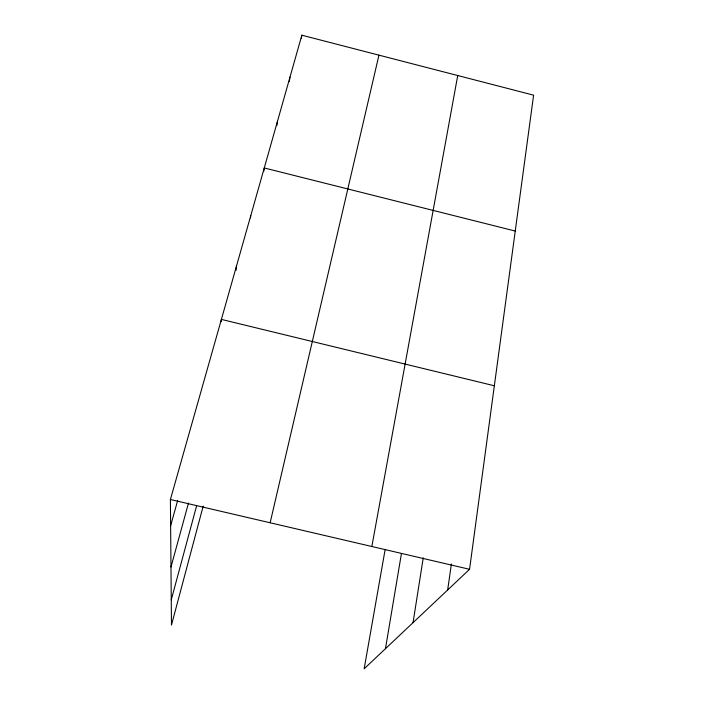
<?xml version="1.0" encoding="UTF-8"?>
<svg xmlns="http://www.w3.org/2000/svg" width="704" height="704" viewBox="0 0 704 704"><rect width="100%" height="100%" fill="white"/><g stroke="black" fill="none" stroke-linecap="round" stroke-linejoin="round"><path stroke-width="1.06" d="M221.197 321.552L221.39 319.405L494.349 385.774M236.007 270.442L236.482 266.094M250.483 217.87L250.756 215.688M263.833 171.213L264.264 167.957L515.249 231.053M385.079 549.859L364.162 668.8L469.559 569.298L533.597 95.163L301.849 35.2L170.403 499.506L171.477 625.073L203.192 506.097M276.839 125.664L277.464 121.352M447.665 589.978L451.405 563.93M289.326 81.418L289.969 77.158M413.046 622.653L423.245 557.832M301.338 38.412L301.849 35.2M385.466 648.683L401.43 553.608M371.853 546.506L457.732 75.53M270.142 522.773L378.946 55.15M171.257 599.808L196.61 505.824M170.975 567.01L188.496 503.052M170.623 525.712L177.663 500.535M170.403 499.506L469.559 569.298"/></g></svg>
